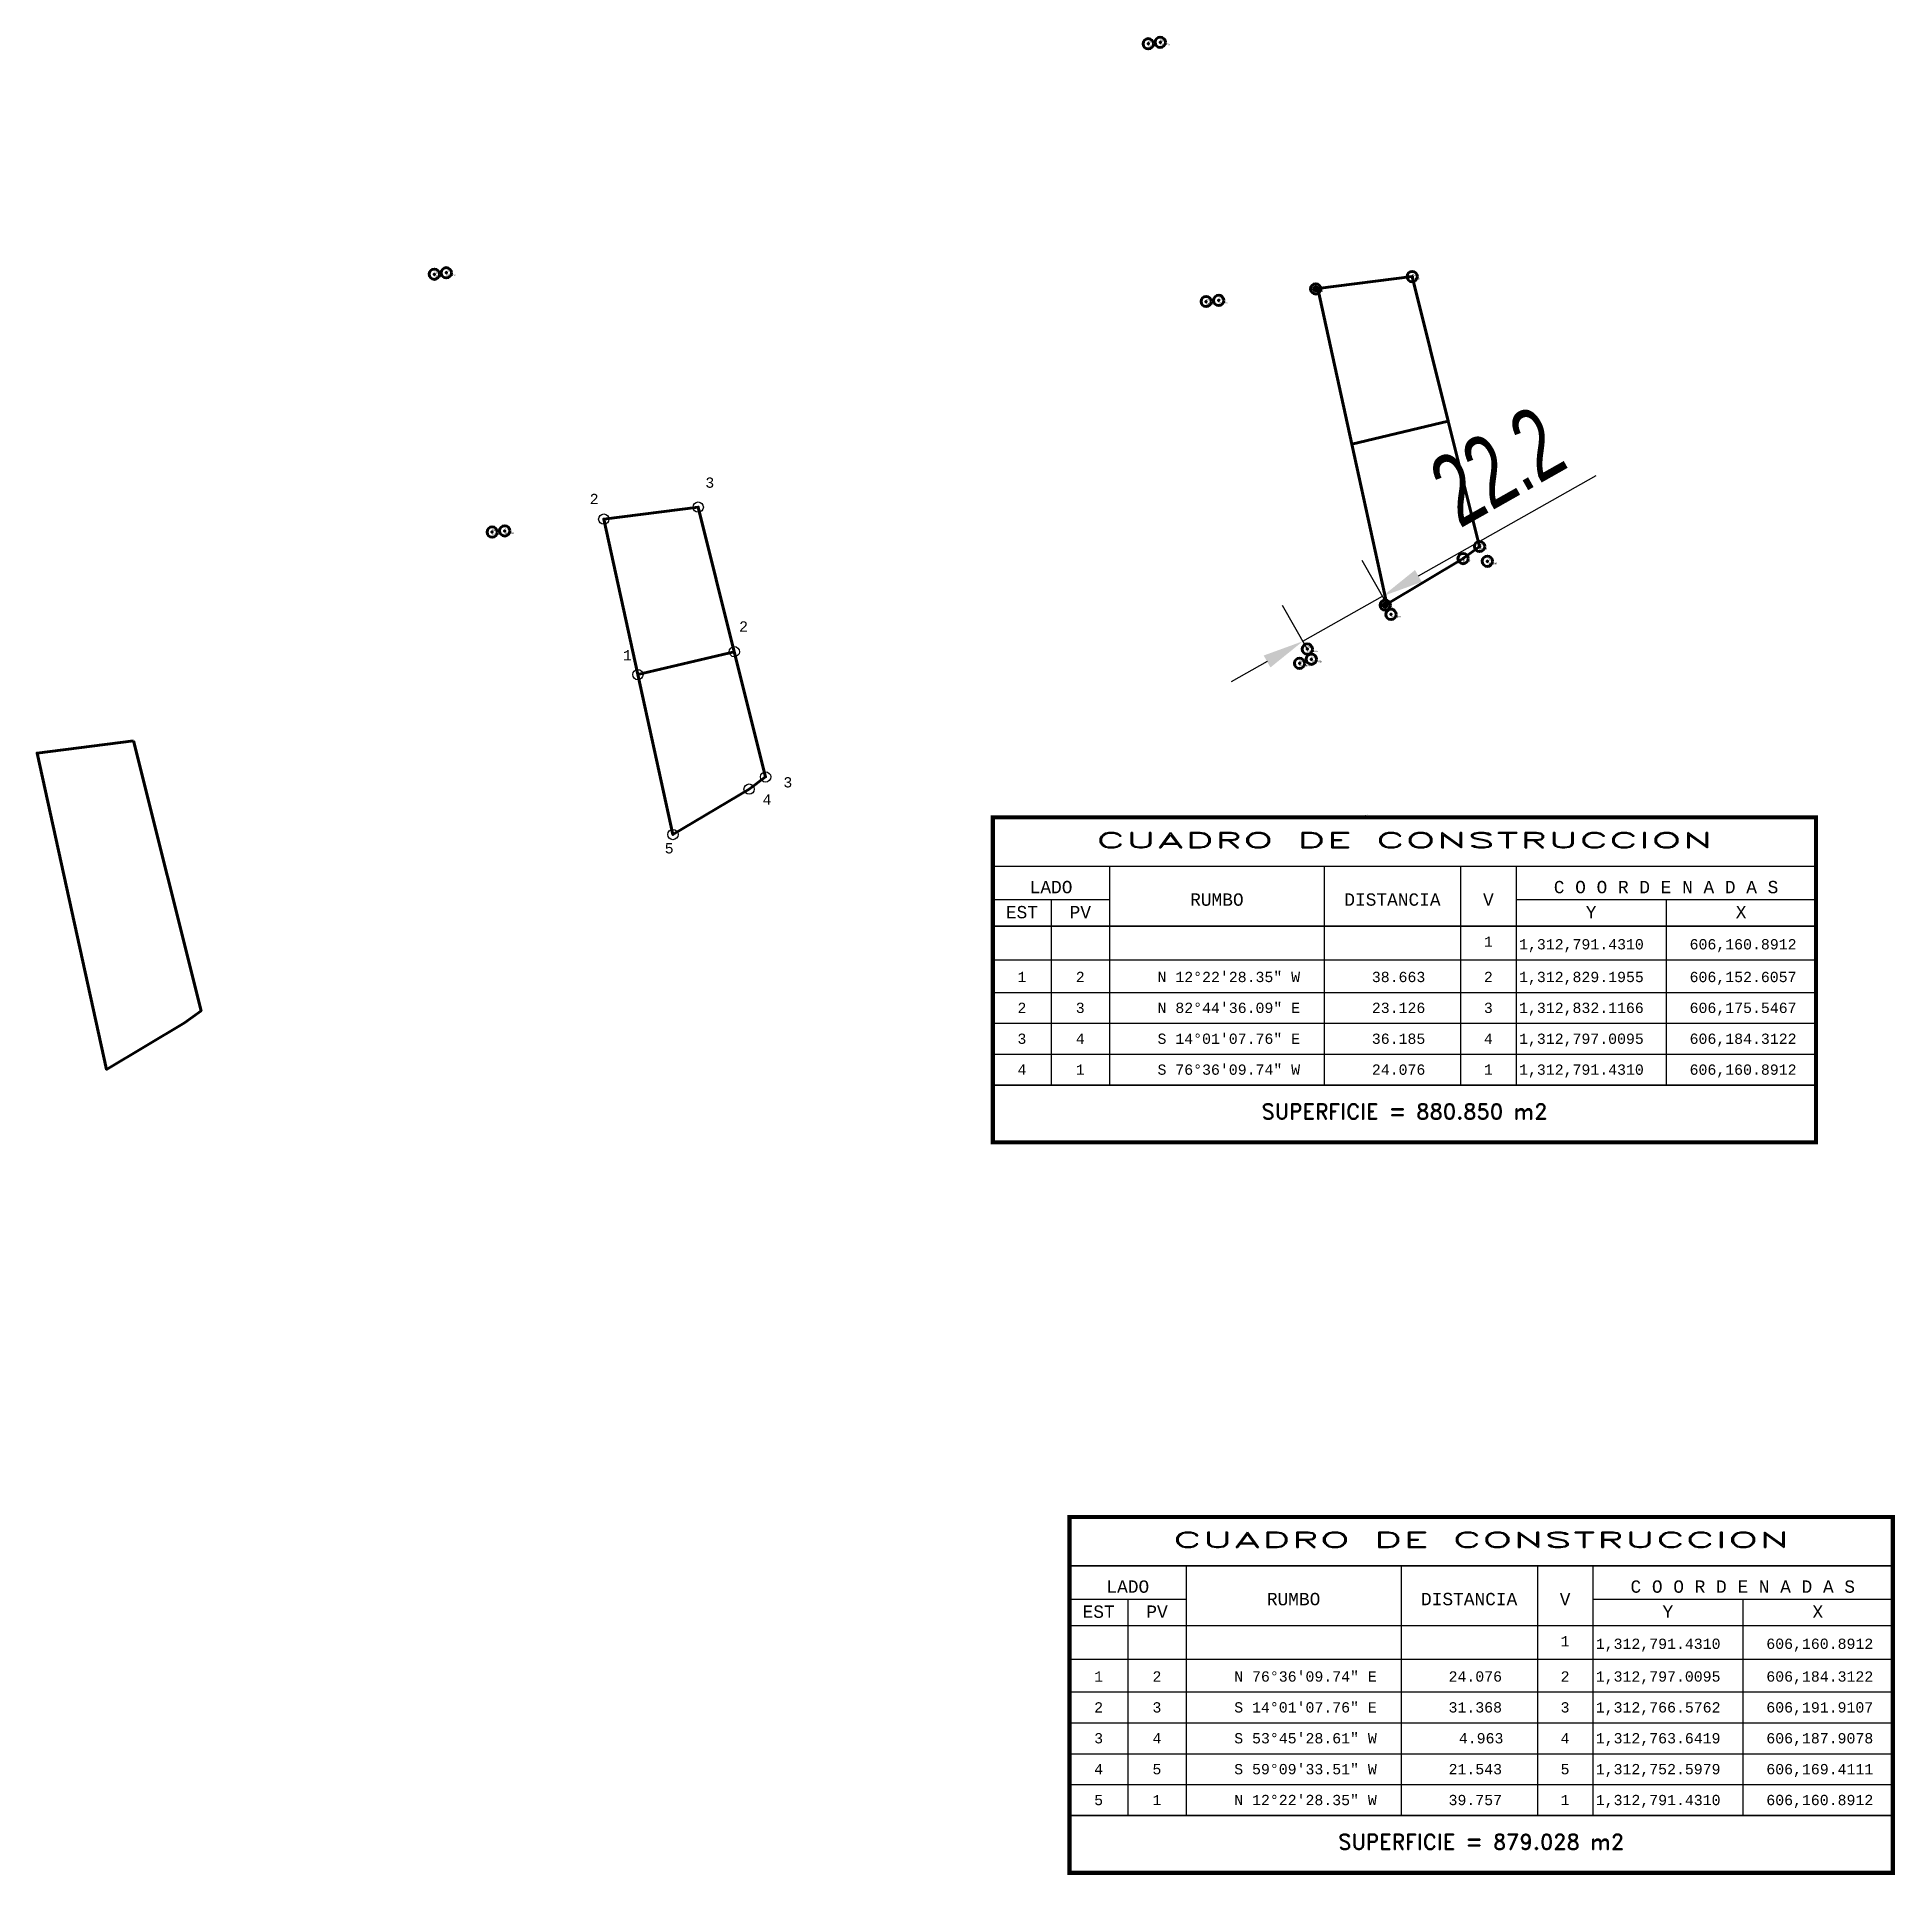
# Model space of a CAD drawing. Header units: millimetres. Extents: x 606015 to 606466, y 1312500 to 1312946.
import ezdxf
from ezdxf.enums import TextEntityAlignment as Align

# ---------------------------------------------------------------- set-up
doc = ezdxf.new("R2010")
doc.units = ezdxf.units.MM
doc.header["$PDMODE"] = 32
doc.header["$PDSIZE"] = 2.5
doc.layers.get('0').update_dxf_attribs({"color": 1, "linetype": 'CONTINUOUS', "lineweight": 100})
doc.layers.get('Defpoints').update_dxf_attribs({"linetype": 'CONTINUOUS'})
for name, color, linetype, lineweight in [('callejon', 174, 'CONTINUOUS', 100), ('camino', 174, 'CONTINUOUS', 100), ('esquina', 174, 'CONTINUOUS', 100), ('punto', 174, 'CONTINUOUS', 100)]:
    doc.layers.add(name, color=color, linetype=linetype, lineweight=lineweight)
for name, color, linetype in [('CVL_CUADCON', 1, 'CONTINUOUS'), ('CVL_CUADCON_LIN', 8, 'CONTINUOUS'), ('CVL_CUADCON_TIT', 1, 'CONTINUOUS'), ('CVL_CUADCON_TX', 2, 'CONTINUOUS'), ('CVL_PUNTO', 2, 'CONTINUOUS'), ('CVL_PUNTO_NUM', 2, 'CONTINUOUS')]:
    doc.layers.add(name, color=color, linetype=linetype)
doc.styles.add('HUECA1', font='hueca1.shx')
doc.styles.add('MONOTXT4', font='monotxt4.shx')
doc.styles.get("Standard").update_dxf_attribs({"font": 'arial.ttf', "width": 0.65})
doc.dimstyles.new('ISO-25', dxfattribs={"dimtxt": 2.5, "dimasz": 2.5, "dimexe": 1.25, "dimexo": 0.625, "dimtad": 1, "dimtxsty": 'Standard', "dimcen": 2.5, "dimadec": 0, "dimazin": 0, "dimtfac": 1, "dimtmove": 0, "dimatfit": 3, "dimfxl": 1, "dimarcsym": 0})

# ---------------------------------------------------------------- blocks, each defined once
blk = doc.blocks.new('*D2')
at = {"layer": 'CVL_CUADCON_TIT', "color": 6, "lineweight": -2, "transparency": 16777216}
for p, q in [((606350.44, 1312815.39), (606393.64, 1312839.81)), ((606342.76, 1312808.66), (606336.81, 1312819.18)), ((606323.42, 1312797.74), (606317.48, 1312808.25)), ((606322.4, 1312799.55), (606341.73, 1312810.47)), ((606313.69, 1312794.63), (606304.98, 1312789.71))]:
    blk.add_line(p, q, dxfattribs=at)
at = {"layer": 'CVL_CUADCON_TIT', "color": 6, "transparency": 16777216}
for points in [[(606349.62, 1312816.84), (606351.26, 1312813.94), (606341.73, 1312810.47)], [(606312.87, 1312796.08), (606314.51, 1312793.18), (606322.4, 1312799.55)]]:
    blk.add_solid(points, dxfattribs=at)
at = {"layer": 'Defpoints', "color": 0, "transparency": 16777216}
for p in [(606341.73, 1312810.47), (606342.81, 1312808.57), (606323.47, 1312797.65, -0.45)]:
    blk.add_point(p, dxfattribs=at)
at = {"layer": 'CVL_CUADCON_TIT', "color": 3, "transparency": 16777216, "insert": (606369.61, 1312842.06), "char_height": 17.5, "attachment_point": 5, "rotation": 29.4681}
blk.add_mtext('22.2', dxfattribs=at)

msp = doc.modelspace()

# ---------------------------------------------------------------- linework, layer by layer
at = {"color": 3}
msp.add_lwpolyline([(606357.71, 1312852.99), (606348.94, 1312888.09), (606326, 1312885.17), (606334.29, 1312847.41), (606357.71, 1312852.99)], dxfattribs=at)
at = {"color": 4}
msp.add_lwpolyline([(606334.29, 1312847.41), (606357.71, 1312852.99), (606365.31, 1312822.55), (606361.3, 1312819.62), (606342.81, 1312808.57), (606334.29, 1312847.41)], dxfattribs=at)
at = {"color": 3, "elevation": 306.4}
msp.add_lwpolyline([(606184.31, 1312797.01), (606175.55, 1312832.12), (606152.61, 1312829.2), (606160.89, 1312791.43), (606184.31, 1312797.01)], dxfattribs=at)
at = {"color": 4, "elevation": 306.4}
msp.add_lwpolyline([(606160.89, 1312791.43), (606184.31, 1312797.01), (606191.91, 1312766.58), (606187.91, 1312763.64), (606169.41, 1312752.6), (606160.89, 1312791.43)], dxfattribs=at)
at = {"color": 2, "elevation": 308.76}
msp.add_lwpolyline([(606038.44, 1312775.35), (606015, 1312772.37), (606031.88, 1312695.57), (606050.8, 1312706.88), (606054.8, 1312709.81), (606038.44, 1312775.35)], dxfattribs=at)
at = {"color": 2}
for centre in [(606325.5, 1312885.11, 1.95), (606342.38, 1312808.32, -0.21)]:
    msp.add_circle(centre, 0.5, dxfattribs=at)
at = {"layer": 'callejon', "color": 2}
for p in [(606367.19, 1312818.96, -0.18), (606343.79, 1312806.07, -0.21)]:
    msp.add_point(p, dxfattribs=at)
at = {"layer": 'camino', "color": 2}
for p in [(606284.85, 1312944.63, 1.67), (606287.76, 1312944.98, 1.31), (606111.46, 1312888.66, 308.07), (606114.37, 1312889.01, 307.72), (606298.9, 1312882.04, 1.13), (606301.94, 1312882.32, 0.95), (606125.5, 1312826.06, 307.54), (606128.55, 1312826.35, 307.35)]:
    msp.add_point(p, dxfattribs=at)
at = {"layer": 'CVL_CUADCON', "color": 1, "linetype": 'Continuous', "const_width": 1, "flags": 128}
for points in [[(606247.09, 1312756.77), (606447.02, 1312756.77), (606447.02, 1312677.85), (606247.09, 1312677.85)], [(606265.72, 1312586.91), (606465.65, 1312586.91), (606465.65, 1312500.49), (606265.72, 1312500.49)]]:
    msp.add_lwpolyline(points, close=True, dxfattribs=at)
at = {"layer": 'CVL_CUADCON', "color": 1, "linetype": 'Continuous', "const_width": 0.375, "flags": 128}
for points in [[(606247.09, 1312744.89), (606447.02, 1312744.89)], [(606247.09, 1312730.35), (606447.02, 1312730.35)], [(606247.09, 1312691.77), (606447.02, 1312691.77)], [(606265.72, 1312575.04), (606465.65, 1312575.04)], [(606265.72, 1312560.49), (606465.65, 1312560.49)], [(606265.72, 1312514.41), (606465.65, 1312514.41)]]:
    msp.add_lwpolyline(points, dxfattribs=at)
at = {"layer": 'CVL_CUADCON_LIN', "color": 8, "linetype": 'Continuous'}
for p, q in [((606275.41, 1312744.89), (606275.41, 1312691.77)), ((606327.59, 1312744.89), (606327.59, 1312691.77)), ((606360.69, 1312744.89), (606360.69, 1312691.77)), ((606374.16, 1312744.89), (606374.16, 1312691.77)), ((606247.09, 1312736.82), (606275.41, 1312736.82)), ((606261.24, 1312736.82), (606261.24, 1312691.77)), ((606374.16, 1312736.82), (606447.02, 1312736.82)), ((606410.59, 1312736.82), (606410.59, 1312691.77)), ((606247.09, 1312722.21), (606447.02, 1312722.21)), ((606247.09, 1312714.27), (606447.02, 1312714.27)), ((606247.09, 1312706.77), (606447.02, 1312706.77)), ((606247.09, 1312699.27), (606447.02, 1312699.27)), ((606247.09, 1312691.77), (606447.02, 1312691.77)), ((606294.04, 1312575.04), (606294.04, 1312514.41)), ((606346.22, 1312575.04), (606346.22, 1312514.41)), ((606379.33, 1312575.04), (606379.33, 1312514.41)), ((606392.79, 1312575.04), (606392.79, 1312514.41)), ((606265.72, 1312566.97), (606294.04, 1312566.97)), ((606279.87, 1312566.97), (606279.87, 1312514.41)), ((606392.79, 1312566.97), (606465.65, 1312566.97)), ((606429.22, 1312566.97), (606429.22, 1312514.41)), ((606265.72, 1312552.35), (606465.65, 1312552.35)), ((606265.72, 1312544.41), (606465.65, 1312544.41)), ((606265.72, 1312536.91), (606465.65, 1312536.91)), ((606265.72, 1312529.41), (606465.65, 1312529.41)), ((606265.72, 1312521.91), (606465.65, 1312521.91)), ((606265.72, 1312514.41), (606465.65, 1312514.41))]:
    msp.add_line(p, q, dxfattribs=at)
at = {"layer": 'CVL_PUNTO', "color": 2}
for p in [(606152.61, 1312829.2), (606175.55, 1312832.12), (606184.31, 1312797.01), (606160.89, 1312791.43), (606191.91, 1312766.58), (606187.91, 1312763.64), (606169.41, 1312752.6)]:
    msp.add_point(p, dxfattribs=at)
at = {"layer": 'esquina', "color": 2}
for p in [(606323.47, 1312797.65, -0.45), (606321.58, 1312794.18, -0.5), (606324.46, 1312795.18, -0.53)]:
    msp.add_point(p, dxfattribs=at)
at = {"layer": 'punto', "color": 2}
for p in [(606348.94, 1312888.09, 2.35), (606325.5, 1312885.11, 1.95), (606361.3, 1312819.62, -0.07), (606365.31, 1312822.55), (606342.38, 1312808.32, -0.21)]:
    msp.add_point(p, dxfattribs=at)

# ---------------------------------------------------------------- texts
at = {"layer": 'callejon', "color": 2}
for s, p in [('callejon', (606367.19, 1312818.21, -306.4)), ('p10', (606367.19, 1312819.21, -306.4)), ('callejon', (606343.79, 1312805.32, -306.4)), ('p7', (606337.39, 1312756.97, -306.4))]:
    msp.add_text(s, height=0.5, dxfattribs=at).set_placement(p)
at = {"layer": 'camino', "color": 2}
for s, p in [('camino', (606284.85, 1312943.88, -306.4)), ('p15', (606284.85, 1312944.88, -306.4)), ('camino', (606287.76, 1312944.23, -306.4)), ('p14', (606287.76, 1312945.23, -306.4)), ('camino', (606111.46, 1312887.91)), ('p15', (606111.46, 1312888.91)), ('camino', (606114.37, 1312888.26)), ('p14', (606114.37, 1312889.26)), ('camino', (606298.9, 1312881.29, -306.4)), ('p13', (606298.9, 1312882.29, -306.4)), ('camino', (606301.94, 1312881.57, -306.4)), ('p12', (606301.94, 1312882.57, -306.4)), ('camino', (606125.5, 1312825.31)), ('p13', (606125.5, 1312826.31)), ('camino', (606128.55, 1312825.6)), ('p12', (606128.55, 1312826.6))]:
    msp.add_text(s, height=0.5, dxfattribs=at).set_placement(p)
at = {"layer": 'CVL_CUADCON_TIT', "color": 1, "style": 'HUECA1', "width": 1.758658}
for p, p2 in [((606272.09, 1312749.34), (606422.02, 1312749.34)), ((606290.72, 1312579.48), (606440.65, 1312579.48))]:
    msp.add_text('CUADRO DE CONSTRUCCION', height=3.75, dxfattribs=at).set_placement(p, p2, align=Align.FIT)
at = {"layer": 'CVL_CUADCON_TIT', "color": 1, "style": 'MONOTXT4'}
for s, p in [('LADO', (606261.24, 1312738.35)), ('C O O R D E N A D A S', (606410.59, 1312738.35)), ('EST', (606254.16, 1312732.26)), ('PV', (606268.34, 1312732.26)), ('Y', (606392.39, 1312732.26)), ('X', (606428.81, 1312732.26)), ('LADO', (606279.87, 1312568.49)), ('C O O R D E N A D A S', (606429.22, 1312568.49)), ('EST', (606272.79, 1312562.4)), ('PV', (606286.97, 1312562.4)), ('Y', (606411.02, 1312562.4)), ('X', (606447.44, 1312562.4))]:
    msp.add_text(s, height=3, dxfattribs=at).set_placement(p, align=Align.CENTER)
at = {"layer": 'CVL_CUADCON_TIT', "color": 1}
for s, height, style, p in [('RUMBO', 3, 'MONOTXT4', (606301.51, 1312736.82)), ('DISTANCIA', 3, 'MONOTXT4', (606344.14, 1312736.82)), ('V', 3, 'MONOTXT4', (606367.44, 1312736.82)), ('SUPERFICIE = 880.850 m2', 3.75, 'HUECA1', (606347.05, 1312685.35)), ('RUMBO', 3, 'MONOTXT4', (606320.14, 1312566.96)), ('DISTANCIA', 3, 'MONOTXT4', (606362.77, 1312566.96)), ('V', 3, 'MONOTXT4', (606386.07, 1312566.96)), ('SUPERFICIE = 879.028 m2', 3.75, 'HUECA1', (606365.68, 1312507.99))]:
    msp.add_text(s, height=height, dxfattribs=dict(at, style=style)).set_placement(p, align=Align.MIDDLE)
at = {"layer": 'CVL_CUADCON_TX', "color": 2, "style": 'MONOTXT4'}
for s, p in [('1', (606367.43, 1312725.34)), ('1', (606254.16, 1312716.77)), ('2', (606268.32, 1312716.77)), ('2', (606367.43, 1312716.77)), ('2', (606254.16, 1312709.27)), ('3', (606268.32, 1312709.27)), ('3', (606367.43, 1312709.27)), ('3', (606254.16, 1312701.77)), ('4', (606268.32, 1312701.77)), ('4', (606367.43, 1312701.77)), ('4', (606254.16, 1312694.27)), ('1', (606268.32, 1312694.27)), ('1', (606367.43, 1312694.27)), ('1', (606386.06, 1312555.48)), ('1', (606272.79, 1312546.91)), ('2', (606286.95, 1312546.91)), ('2', (606386.06, 1312546.91)), ('2', (606272.79, 1312539.41)), ('3', (606286.95, 1312539.41)), ('3', (606386.06, 1312539.41)), ('3', (606272.79, 1312531.91)), ('4', (606286.95, 1312531.91)), ('4', (606386.06, 1312531.91)), ('4', (606272.79, 1312524.41)), ('5', (606286.95, 1312524.41)), ('5', (606386.06, 1312524.41)), ('5', (606272.79, 1312516.91)), ('1', (606286.95, 1312516.91)), ('1', (606386.06, 1312516.91))]:
    msp.add_text(s, height=2.5, dxfattribs=at).set_placement(p, align=Align.CENTER)
for s, p in [('1,312,791.4310', (606374.89, 1312724.71)), ('606,160.8912', (606416.31, 1312724.71)), ('N 12%%d22\'28.35" W', (606287.09, 1312716.77)), ('38.663', (606339.14, 1312716.77)), ('1,312,829.1955', (606374.89, 1312716.77)), ('606,152.6057', (606416.31, 1312716.77)), ('N 82%%d44\'36.09" E', (606287.09, 1312709.27)), ('23.126', (606339.14, 1312709.27)), ('1,312,832.1166', (606374.89, 1312709.27)), ('606,175.5467', (606416.31, 1312709.27)), ('S 14%%d01\'07.76" E', (606287.09, 1312701.77)), ('36.185', (606339.14, 1312701.77)), ('1,312,797.0095', (606374.89, 1312701.77)), ('606,184.3122', (606416.31, 1312701.77)), ('S 76%%d36\'09.74" W', (606287.09, 1312694.27)), ('24.076', (606339.14, 1312694.27)), ('1,312,791.4310', (606374.89, 1312694.27)), ('606,160.8912', (606416.31, 1312694.27)), ('1,312,791.4310', (606393.52, 1312554.85)), ('606,160.8912', (606434.94, 1312554.85)), ('N 76%%d36\'09.74" E', (606305.72, 1312546.91)), ('24.076', (606357.77, 1312546.91)), ('1,312,797.0095', (606393.52, 1312546.91)), ('606,184.3122', (606434.94, 1312546.91)), ('S 14%%d01\'07.76" E', (606305.72, 1312539.41)), ('31.368', (606357.77, 1312539.41)), ('1,312,766.5762', (606393.52, 1312539.41)), ('606,191.9107', (606434.94, 1312539.41)), ('S 53%%d45\'28.61" W', (606305.72, 1312531.91)), ('4.963', (606360.27, 1312531.91)), ('1,312,763.6419', (606393.52, 1312531.91)), ('606,187.9078', (606434.94, 1312531.91)), ('S 59%%d09\'33.51" W', (606305.72, 1312524.41)), ('21.543', (606357.77, 1312524.41)), ('1,312,752.5979', (606393.52, 1312524.41)), ('606,169.4111', (606434.94, 1312524.41)), ('N 12%%d22\'28.35" W', (606305.72, 1312516.91)), ('39.757', (606357.77, 1312516.91)), ('1,312,791.4310', (606393.52, 1312516.91)), ('606,160.8912', (606434.94, 1312516.91))]:
    msp.add_text(s, height=2.5, dxfattribs=at).set_placement(p)
at = {"layer": 'CVL_PUNTO_NUM', "color": 2, "style": 'MONOTXT4'}
for s, p in [('3', (606177.27, 1312836.81)), ('2', (606149.18, 1312832.84)), ('2', (606185.47, 1312801.87)), ('1', (606157.27, 1312794.88)), ('3', (606196.22, 1312764.04)), ('4', (606191.15, 1312759.83)), ('5', (606167.41, 1312748.02))]:
    msp.add_text(s, height=2.5, dxfattribs=at).set_placement(p)
at = {"layer": 'esquina', "color": 2}
for s, p in [('p3', (606323.47, 1312797.9, -306.4)), ('esquina', (606321.58, 1312793.43, -306.4)), ('p5', (606321.58, 1312794.43, -306.4)), ('esquina', (606323.47, 1312796.9, -306.4)), ('esquina', (606324.46, 1312794.43, -306.4)), ('p4', (606324.46, 1312795.43, -306.4))]:
    msp.add_text(s, height=0.5, dxfattribs=at).set_placement(p)
at = {"layer": 'punto', "color": 2}
for s, p in [('p1', (606348.94, 1312888.34, -306.4)), ('punto', (606348.94, 1312887.34, -306.4)), ('p2', (606325.5, 1312885.36, -306.4)), ('punto', (606325.5, 1312884.36, -306.4)), ('p8', (606361.3, 1312819.87, -306.4)), ('p9', (606365.31, 1312822.8, -306.4)), ('punto', (606365.31, 1312821.8, -306.4)), ('punto', (606361.3, 1312818.87, -306.4)), ('p6', (606342.38, 1312808.57, -306.4)), ('punto', (606342.38, 1312807.57, -306.4))]:
    msp.add_text(s, height=0.5, dxfattribs=at).set_placement(p)

# ---------------------------------------------------------------- dimensions: what is measured, and where the dimension line sits
at = {"layer": 'CVL_CUADCON_TIT'}
dim = msp.add_aligned_dim(p1=(606323.47, 1312797.65, -0.45), p2=(606342.81, 1312808.57), distance=2.18, dimstyle='ISO-25', override={"dimscale": 0.05, "dimtxt": 350, "dimasz": 200, "dimexe": 200, "dimexo": 2, "dimgap": 100, "dimdec": 1, "dimzin": 0, "dimdsep": 46, "dimclrd": 6, "dimclre": 6, "dimclrt": 3, "dimtdec": 1}, dxfattribs=at)
dim.commit()
dim.dimension.update_dxf_attribs({"geometry": '*D2', "text_midpoint": (606369.61, 1312842.06)})

doc.saveas('drawing.dxf')
